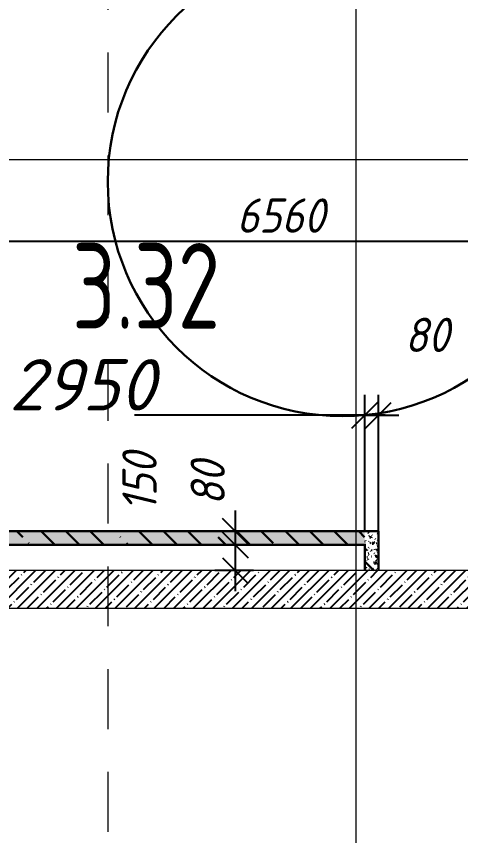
# Model space of a CAD drawing. Header units: millimetres. Extents: x 12986 to 523328, y -9759 to 30092.
# Drawn here: x 509407 to 512001, y -17 to 4767 of the extents above; entities that cross this region are included whole.
import ezdxf

# ---------------------------------------------------------------- set-up
doc = ezdxf.new("R2010")
doc.units = ezdxf.units.MM
doc.linetypes.add('01 Штриховая _4 мм_', pattern=[600, 350, -250])
for name, color, linetype, lineweight in [('0) ПГП', 1, 'Continuous', 30), ('2) Расчет', 1, 'Continuous', 30), ('A-ANNO-DIMS', 7, 'Continuous', 9), ('A-AREA-IDEN', 7, 'Continuous', 9), ('G-ANNO-SYMB-1', 7, '01 Штриховая _4 мм_', 9), ('Оси-1', 7, 'Continuous', 20)]:
    doc.layers.add(name, color=color, linetype=linetype, lineweight=lineweight)
doc.layers.add('0)Допникки кружки', color=7, linetype='Continuous', plot=False)
doc.layers.add('A-WALL-3', color=7, linetype='Continuous', lineweight=5, true_color=0x000000)
doc.styles.add('ISOCPEUR_I_2', font='isocpeui.ttf', dxfattribs={"height": 300})
doc.styles.add('ISOCPEUR_I_3', font='isocpeui.ttf', dxfattribs={"width": 0.9, "height": 200})
doc.styles.add('СПДС', font='ГОСТ тип А.ttf', dxfattribs={"width": 0.9})
doc.dimstyles.new('ISO-2_0_0_9К_СРЕДНИЙ', dxfattribs={"dimscale": 304.8, "dimtxt": 199.196235, "dimasz": 0.492126, "dimexe": 0.393701, "dimexo": 0, "dimgap": 0, "dimtad": 1, "dimdec": 0, "dimzin": 0, "dimdsep": 46, "dimtxsty": 'ISOCPEUR_I_2', "dimblk1": 'OBLIQUE', "dimblk2": 'OBLIQUE', "dimsah": 1, "dimcen": 0.09, "dimdle": 0.393701, "dimazin": 0, "dimtfac": 1, "dimtdec": 4, "dimtix": 1, "dimtmove": 2, "dimatfit": 3, "dimfxl": 1, "dimtvp": 1, "dimtolj": 1, "dimtzin": 0, "dimarcsym": 2})
doc.dimstyles.new('ISO-2_0_0_9К_СРЕДНИЙ_1', dxfattribs={"dimscale": 304.8, "dimtxt": 199.196235, "dimasz": 0.492126, "dimexe": 0.393701, "dimexo": 0, "dimgap": 0, "dimtad": 1, "dimdec": 0, "dimzin": 0, "dimdsep": 46, "dimtxsty": 'ISOCPEUR_I_3', "dimblk1": 'OBLIQUE', "dimblk2": 'OBLIQUE', "dimsah": 1, "dimcen": 0.09, "dimdle": 0.393701, "dimazin": 0, "dimtfac": 1, "dimtdec": 4, "dimtix": 1, "dimtmove": 2, "dimatfit": 3, "dimfxl": 1, "dimtvp": 1, "dimtolj": 1, "dimtzin": 0, "dimarcsym": 2})
doc.dimstyles.new('ISO-2_0_0_9К_СРЕДНИЙ_ФОН', dxfattribs={"dimscale": 304.8, "dimtxt": 199.196235, "dimasz": 0.492126, "dimexe": 0.393701, "dimexo": 0, "dimgap": 0.164042, "dimtad": 1, "dimdec": 0, "dimdsep": 46, "dimtxsty": 'ISOCPEUR_I_3', "dimblk1": 'OBLIQUE', "dimblk2": 'OBLIQUE', "dimsah": 1, "dimcen": 0.09, "dimdle": 0.393701, "dimazin": 0, "dimtfac": 1, "dimtdec": 4, "dimtix": 1, "dimtmove": 1, "dimatfit": 3, "dimfxl": 1, "dimtvp": 1, "dimtfill": 1, "dimtolj": 1, "dimtzin": 0, "dimarcsym": 2})
pattern_1 = [(50, (395430.81, -3869.254), (72.873764, -6.37607), [7.62, -83.82]), (355, (395430.81, -3869.25), (-14.09699, 76.422444), [6.096, -67.056]), (100.451, (395436.88, -3869.785), (58.776964, 70.04687), [6.476, -71.236]), (46.184, (395430.81, -3848.93), (108.43142, -16.817454), [11.43, -125.73]), (96.636, (395439.84, -3850.33), (94.961, 98.97089), [9.714, -106.854]), (351.184, (395430.81, -3848.93), (94.96227, 98.97018), [9.144, -100.584]), (21, (395440.97, -3854.014), (60.64565, -40.906537), [7.62, -83.82]), (326, (395440.97, -3854.01), (24.72083, 73.67493), [6.096, -67.056]), (71.451, (395446.02, -3857.42), (85.36689, 32.768737), [6.476, -71.236]), (37.5, (395430.809, -3869.254), (1.235525, 33.8224325), [3.353, -62.89, 3.353, -64.719, -67.31]), (37.5, (395430.809, -3869.254), (1.235525, 33.8224325), [-134.315, 3.353, -63.957]), (7.5, (395430.81, -3869.254), (26.728146, 40.072549), [3.353, -35.458, 3.353, -61.366, -25.654]), (7.5, (395430.81, -3869.254), (26.728146, 40.072549), [-103.53, 3.353, -22.301]), (327.5, (395408.152, -3869.254), (54.2363175, -2.2921173), [3.353, -22.047, 3.353, -75.895, -105.156]), (327.5, (395408.152, -3869.254), (54.2363175, -2.2921173), [-104.648, 3.353, -101.803]), (317.5, (395397.99, -3869.254), (59.25158, 10.17014), [3.353, -29.667, 3.353, -49.276, -74.676]), (317.5, (395397.99, -3869.254), (59.25158, 10.17014), [-85.649, 3.353, -71.323])]
pattern_2 = [(135, (395430.8, -3869.25), (-142.5612, -142.5612), []), (135, (395573.37, -3869.25), (-142.5612, -142.5612), [252.016, -50.403, 3.353, -47.05])]

# ---------------------------------------------------------------- blocks, each defined once
blk = doc.blocks.new('_Oblique')
at = {"color": 0, "linetype": 'ByBlock', "lineweight": -2}
blk.add_line((-0.5, -0.5), (0.5, 0.5), dxfattribs=at)
blk = doc.blocks.new('*D3451')
at = {"layer": 'A-ANNO-DIMS', "color": 0, "lineweight": -2, "transparency": 16777216}
for p, q in [((507670.8, 3559.9), (507670.8, 3333.8)), ((514230.8, 3559.9), (514230.8, 3333.8)), ((507550.8, 3453.8), (514350.8, 3453.8))]:
    blk.add_line(p, q, dxfattribs=at)
at = {"layer": 'Defpoints', "color": 0, "transparency": 16777216}
for p in [(507670.8, 3559.9), (514230.8, 3559.9), (514230.8, 3453.8)]:
    blk.add_point(p, dxfattribs=at)
at = {"layer": 'A-ANNO-DIMS', "color": 0, "lineweight": -2, "transparency": 16777216, "xscale": 150, "yscale": 150, "zscale": 150, "rotation": 180}
blk.add_blockref('_Oblique', (507670.8, 3453.8), dxfattribs=at)
at = {"layer": 'A-ANNO-DIMS', "color": 0, "lineweight": -2, "transparency": 16777216, "xscale": 150, "yscale": 150, "zscale": 150}
blk.add_blockref('_Oblique', (514230.8, 3453.8), dxfattribs=at)
at = {"layer": 'A-ANNO-DIMS', "color": 0, "transparency": 16777216, "insert": (510950.8, 3603.8), "char_height": 200, "width": 606.782, "attachment_point": 5, "style": 'ISOCPEUR_I_3', "bg_fill": 3, "box_fill_scale": 1.1, "bg_fill_color": 256, "bg_fill_true_color": 13158600, "bg_fill_transparency": 0}
blk.add_mtext('\\A1;6560', dxfattribs=at)
blk = doc.blocks.new('*D3457')
at = {"layer": 'A-ANNO-DIMS', "color": 0, "lineweight": -2, "transparency": 16777216}
for p, q in [((508490.8, 1960.7), (508490.8, 2557.5)), ((511440.8, 1763.8), (511440.8, 2557.5)), ((508370.8, 2437.5), (509241.3, 2437.5)), ((511560.8, 2437.5), (510096, 2437.5))]:
    blk.add_line(p, q, dxfattribs=at)
at = {"layer": 'Defpoints', "color": 0, "transparency": 16777216}
for p in [(511440.8, 2437.5), (508490.8, 1960.7), (511440.8, 1763.8)]:
    blk.add_point(p, dxfattribs=at)
at = {"layer": 'A-ANNO-DIMS', "color": 0, "lineweight": -2, "transparency": 16777216, "xscale": 150, "yscale": 150, "zscale": 150, "rotation": 180}
blk.add_blockref('_Oblique', (508490.8, 2437.5), dxfattribs=at)
at = {"layer": 'A-ANNO-DIMS', "color": 0, "lineweight": -2, "transparency": 16777216, "xscale": 150, "yscale": 150, "zscale": 150}
blk.add_blockref('_Oblique', (511440.8, 2437.5), dxfattribs=at)
at = {"layer": 'A-ANNO-DIMS', "color": 0, "transparency": 16777216, "insert": (509365.3, 2765.5), "char_height": 300, "width": 606.782, "attachment_point": 1, "line_spacing_factor": 1.149209, "style": 'ISOCPEUR_I_2'}
blk.add_mtext('\\A1;2950', dxfattribs=at)
blk = doc.blocks.new('*D3458')
at = {"layer": 'A-ANNO-DIMS', "color": 0, "lineweight": -2, "transparency": 16777216}
for p, q in [((511440.8, 1763.8), (511440.8, 2557.5)), ((511520.8, 1760.7), (511520.8, 2557.5)), ((511320.8, 2437.5), (511640.8, 2437.5))]:
    blk.add_line(p, q, dxfattribs=at)
at = {"layer": 'Defpoints', "color": 0, "transparency": 16777216}
for p in [(511520.8, 2437.5), (511440.8, 1763.8), (511520.8, 1760.7)]:
    blk.add_point(p, dxfattribs=at)
at = {"layer": 'A-ANNO-DIMS', "color": 0, "lineweight": -2, "transparency": 16777216, "xscale": 150, "yscale": 150, "zscale": 150, "rotation": 180}
blk.add_blockref('_Oblique', (511440.8, 2437.5), dxfattribs=at)
at = {"layer": 'A-ANNO-DIMS', "color": 0, "lineweight": -2, "transparency": 16777216, "xscale": 150, "yscale": 150, "zscale": 150}
blk.add_blockref('_Oblique', (511520.8, 2437.5), dxfattribs=at)
at = {"layer": 'A-ANNO-DIMS', "color": 0, "transparency": 16777216, "insert": (511674.6, 3007.1), "char_height": 200, "width": 303.391, "attachment_point": 1, "line_spacing_factor": 1.149209, "style": 'ISOCPEUR_I_3'}
blk.add_mtext('\\A1;80', dxfattribs=at)
blk = doc.blocks.new('*D3461')
at = {"layer": 'A-ANNO-DIMS', "color": 0, "lineweight": -2, "transparency": 16777216}
for p, q in [((510685.5, 1880.7), (510685.5, 1560.7)), ((510791.6, 1760.7), (510565.5, 1760.7)), ((510791.6, 1680.7), (510565.5, 1680.7))]:
    blk.add_line(p, q, dxfattribs=at)
at = {"layer": 'Defpoints', "color": 0, "transparency": 16777216}
for p in [(510791.6, 1760.7), (510685.5, 1680.7), (510791.6, 1680.7)]:
    blk.add_point(p, dxfattribs=at)
at = {"layer": 'A-ANNO-DIMS', "color": 0, "lineweight": -2, "transparency": 16777216, "xscale": 150, "yscale": 150, "zscale": 150}
for p, rotation in [((510685.5, 1760.7), 90), ((510685.5, 1680.7), 270)]:
    blk.add_blockref('_Oblique', p, dxfattribs=dict(at, rotation=rotation))
at = {"layer": 'A-ANNO-DIMS', "color": 0, "transparency": 16777216, "insert": (510424.3, 1911.1), "char_height": 200, "width": 303.391, "attachment_point": 1, "rotation": 90, "line_spacing_factor": 1.149209, "style": 'ISOCPEUR_I_3'}
blk.add_mtext('\\A1;80', dxfattribs=at)
blk = doc.blocks.new('*D3462')
at = {"layer": 'A-ANNO-DIMS', "color": 0, "lineweight": -2, "transparency": 16777216}
for p, q in [((510685.5, 1800.7), (510685.5, 1410.7)), ((510791.6, 1680.7), (510565.5, 1680.7)), ((510791.6, 1530.7), (510565.5, 1530.7))]:
    blk.add_line(p, q, dxfattribs=at)
at = {"layer": 'Defpoints', "color": 0, "transparency": 16777216}
for p in [(510791.6, 1680.7), (510685.5, 1530.7), (510791.6, 1530.7)]:
    blk.add_point(p, dxfattribs=at)
at = {"layer": 'A-ANNO-DIMS', "color": 0, "lineweight": -2, "transparency": 16777216, "xscale": 150, "yscale": 150, "zscale": 150}
for p, rotation in [((510685.5, 1680.7), 90), ((510685.5, 1530.7), 270)]:
    blk.add_blockref('_Oblique', p, dxfattribs=dict(at, rotation=rotation))
at = {"layer": 'A-ANNO-DIMS', "color": 0, "transparency": 16777216, "insert": (510026.1, 1875.1), "char_height": 200, "width": 409.118, "attachment_point": 1, "rotation": 90, "line_spacing_factor": 1.149209, "style": 'ISOCPEUR_I_3'}
blk.add_mtext('\\A1;150', dxfattribs=at)

msp = doc.modelspace()

# ---------------------------------------------------------------- hatches: boundary and pattern name
h = msp.add_hatch()
h.set_pattern_fill('FP_4', color=256, style=0, pattern_type=2)
h.set_pattern_definition([(45, (395430.81, -3869.25), (-57.024626, 57.024626), []), (45, (395487.83, -3869.25), (-57.024626, 57.024626), [100.806, -20.161, 3.353, -16.808])])
h.paths.add_polyline_path([(508092.94134, 1310.74642), (512870.80855, 1310.74642), (512870.80855, 1530.74642), (507360.80849, 1530.74642), (507360.80849, 1310.74642)], flags=0)
h.paths.add_polyline_path([(514760.80855, 1310.74642), (514760.80855, 1530.74642), (513920.80855, 1530.74642), (513920.80855, 1310.74642)], flags=0)
at = {"layer": '0) ПГП'}
h = msp.add_hatch(dxfattribs=at)
h.set_pattern_fill('FP_6', color=256, style=0, pattern_type=2)
h.set_pattern_definition(pattern_1)
h.paths.add_polyline_path([(511440.80855, 1680.74637), (511440.80855, 1760.74637), (508490.80855, 1760.74637), (508490.80855, 1680.74637)], flags=0)
h = msp.add_hatch(dxfattribs=at)
h.set_pattern_fill('FP_7', color=256, style=0, pattern_type=2)
h.set_pattern_definition(pattern_2)
h.paths.add_polyline_path([(511440.80855, 1680.74637), (511440.80855, 1760.74637), (508490.80855, 1760.74637), (508490.80855, 1680.74637)], flags=0)
h = msp.add_hatch(dxfattribs=at)
h.set_pattern_fill('FP_6', color=256, style=0, pattern_type=2)
h.set_pattern_definition(pattern_1)
h.paths.add_polyline_path([(511520.80855, 1530.74642), (511520.80855, 1760.74637), (511440.80855, 1760.74637), (511440.80855, 1530.74642)], flags=0)
h = msp.add_hatch(dxfattribs=at)
h.set_pattern_fill('FP_7', color=256, style=0, pattern_type=2)
h.set_pattern_definition(pattern_2)
h.paths.add_polyline_path([(511520.80855, 1530.74642), (511520.80855, 1760.74637), (511440.80855, 1760.74637), (511440.80855, 1530.74642)], flags=0)

# ---------------------------------------------------------------- linework, layer by layer
for p, q in [((511520.80855, 1530.74642), (511520.80855, 1760.74637)), ((508490.80855, 1680.74637), (511440.80855, 1680.74637))]:
    msp.add_line(p, q, dxfattribs=at)
at = {"layer": '2) Расчет'}
for p, q in [((511520.80855, 1760.74637), (508490.80855, 1760.74637)), ((511440.80855, 1680.74637), (511440.80855, 1530.74642))]:
    msp.add_line(p, q, dxfattribs=at)
at = {"layer": 'A-WALL-3'}
for p, q in [((512870.80855, 1530.74642), (507360.80849, 1530.74642)), ((507360.80849, 1310.74642), (512870.80855, 1310.74642))]:
    msp.add_line(p, q, dxfattribs=at)
at = {"layer": 'G-ANNO-SYMB-1'}
msp.add_line((509940.80855, 15355.20531), (509940.80855, -8588.24367), dxfattribs=at)
at = {"layer": 'Оси-1'}
for p, q in [((511390.80852, -8019.25359), (511390.80852, 24767.68957)), ((389220.80855, 3930.74641), (521382.43658, 3930.74641))]:
    msp.add_line(p, q, dxfattribs=at)

# ---------------------------------------------------------------- dimensions: what is measured, and where the dimension line sits
at = {"layer": 'A-ANNO-DIMS'}
for base, p1, p2, dimstyle, override, picture, middle in [((511520.80855, 2437.53266), (511440.80855, 1763.79437), (511520.80855, 1760.74637), 'ISO-2_0_0_9К_СРЕДНИЙ_1', {"dimpost": '<>', "dimfxl": 80.058043}, '*D3458', (511826.34361, 2873.80424)), ((511440.80855, 2437.53266), (508490.80855, 1960.74642), (511440.80855, 1763.79437), 'ISO-2_0_0_9К_СРЕДНИЙ', {"dimpost": '<>', "dimfxl": 2956.567284}, '*D3457', (509668.65977, 2565.49047))]:
    dim = msp.add_linear_dim(base=base, p1=p1, p2=p2, dimstyle=dimstyle, override=override, dxfattribs=at)
    dim.commit()
    dim.dimension.update_dxf_attribs({"geometry": picture, "text_midpoint": middle, "dimtype": 160})
for base, p1, p2, override, picture, middle in [((510685.54779, 1530.74642), (510791.61381, 1680.74637), (510791.61381, 1530.74642), {"dimpost": '<>', "dimfxl": 149.999958}, '*D3462', (510159.41412, 2079.69649)), ((510685.54779, 1680.74637), (510791.61381, 1760.74637), (510791.61381, 1680.74637), {"dimpost": '<>', "dimfxl": 80}, '*D3461', (510557.58997, 2062.76659))]:
    dim = msp.add_linear_dim(base=base, p1=p1, p2=p2, angle=90, dimstyle='ISO-2_0_0_9К_СРЕДНИЙ_1', override=override, dxfattribs=at)
    dim.commit()
    dim.dimension.update_dxf_attribs({"geometry": picture, "text_midpoint": middle, "dimtype": 160, "text_rotation": 90})

# ---------------------------------------------------------------- next in the draw order: dimensions: what is measured, and where the dimension line sits
dim = msp.add_linear_dim(base=(514230.80855, 3453.8255), p1=(507670.80855, 3559.89151), p2=(514230.80855, 3559.89151), dimstyle='ISO-2_0_0_9К_СРЕДНИЙ_ФОН', override={"dimpost": '<>', "dimfxl": 6560}, dxfattribs=at)
dim.commit()
dim.dimension.update_dxf_attribs({"geometry": '*D3451', "text_midpoint": (510950.80855, 3603.8255)})

# ---------------------------------------------------------------- next in the draw order: linework, layer by layer
at = {"layer": '0)Допникки кружки', "color": 1, "lineweight": 30}
msp.add_circle((511310.19418, 3801.54277), 1369.38563, dxfattribs=at)

# ---------------------------------------------------------------- next in the draw order: texts
at = {"layer": 'A-AREA-IDEN', "insert": (509732.25347, 3442.96264), "char_height": 500, "width": 1327.5945, "attachment_point": 1, "style": 'СПДС'}
msp.add_mtext('3.32', dxfattribs=at)

doc.saveas('drawing.dxf')
